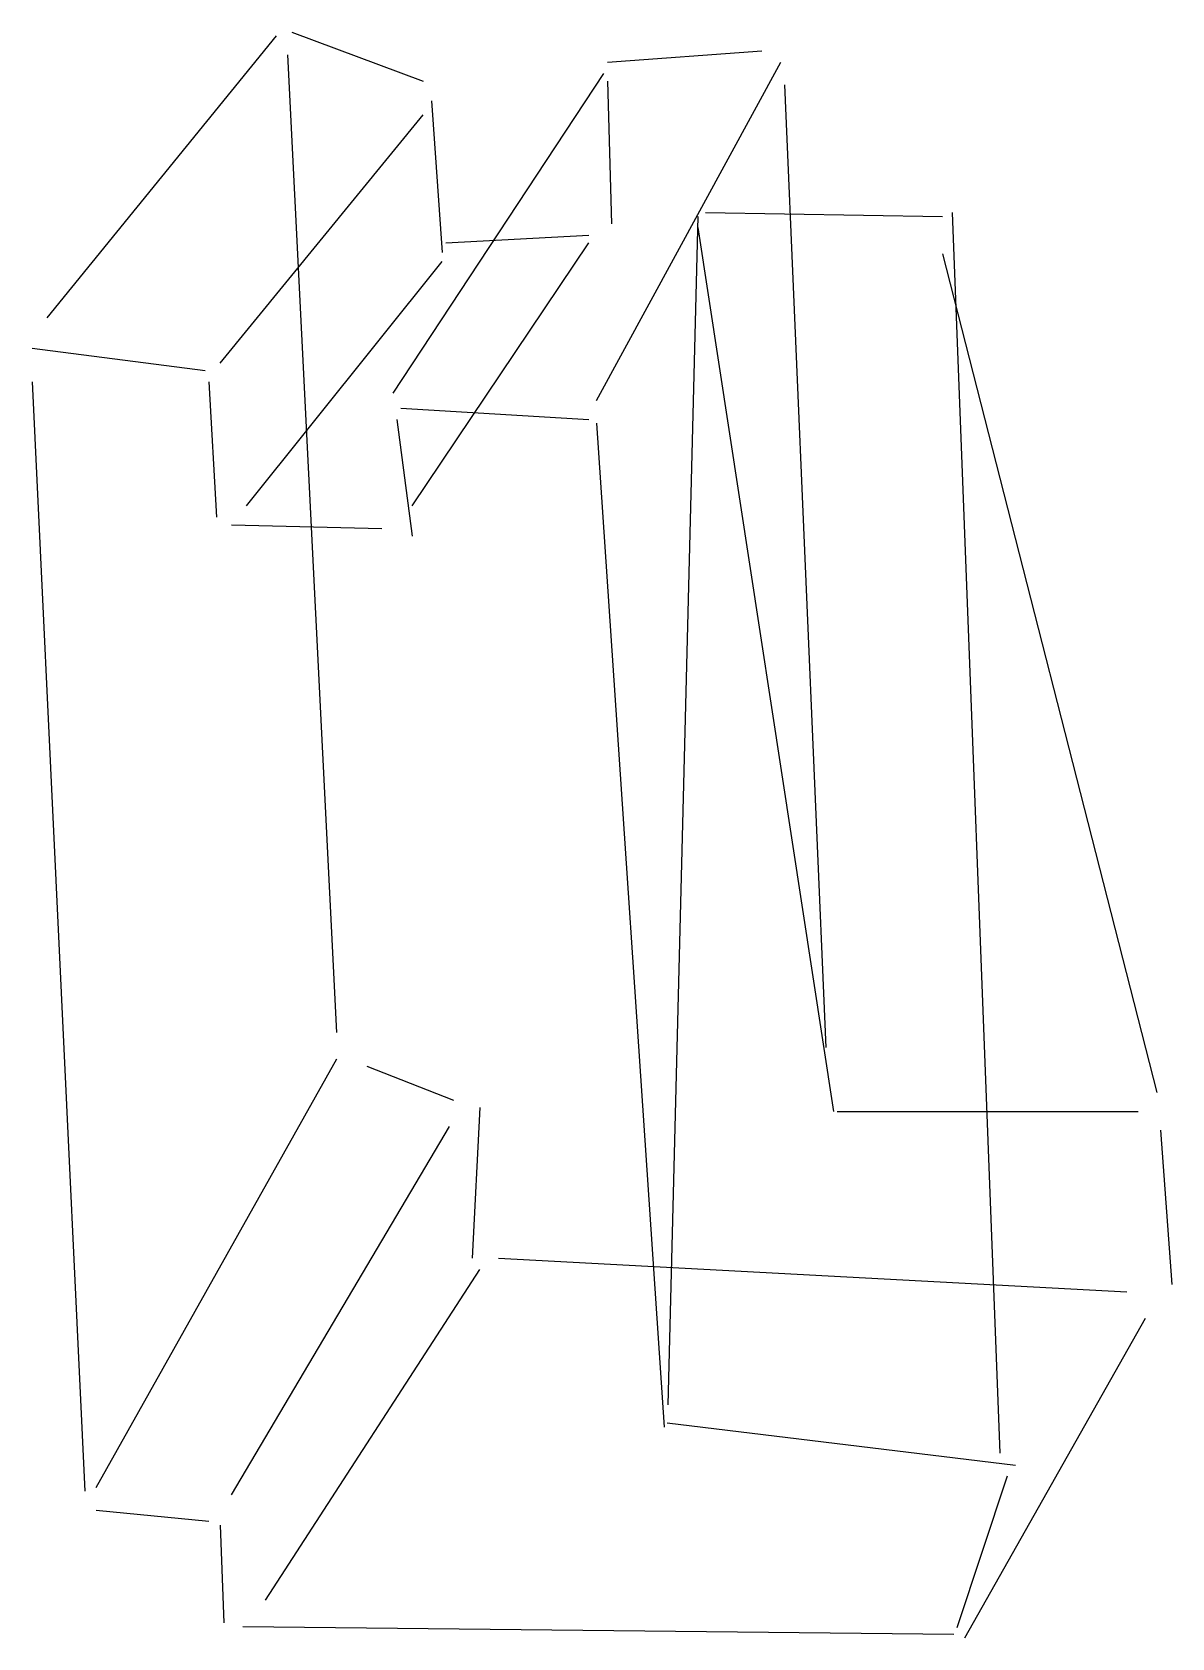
# Model space of a CAD drawing. Header units: metres. Extents: x 61 to 194, y -274 to -87.
import ezdxf

# ---------------------------------------------------------------- set-up
doc = ezdxf.new("R2010")
doc.units = ezdxf.units.M

msp = doc.modelspace()

# ---------------------------------------------------------------- linework, layer by layer
at = {"color": 0, "linetype": 'CONTINUOUS'}
for p, q in [((62.652918, -119.895899), (89.410174, -86.997634)), ((91.164748, -86.558991), (106.517271, -92.261356)), ((96.42847, -203.23817), (90.726104, -89.190852)), ((128.010804, -90.068139), (145.995189, -88.752208)), ((103.008123, -128.66877), (127.572161, -91.384069)), ((126.694874, -129.546057), (148.188407, -90.068139)), ((128.010804, -92.261356), (128.449448, -108.929811)), ((148.62705, -92.7), (153.452129, -204.992744)), ((107.485853, -94.59127), (108.72528, -112.2531)), ((82.830521, -125.159621), (106.517271, -96.209148)), ((138.538249, -108.052524), (135.029101, -246.66388)), ((139.415536, -107.61388), (167.050079, -108.052524)), ((173.795179, -252.308311), (168.217759, -107.60525)), ((109.149132, -111.123028), (125.817587, -110.245741)), ((138.538249, -109.368454), (154.329416, -212.449685)), ((105.201341, -141.828076), (125.817587, -111.123028)), ((85.901025, -141.828076), (108.710489, -113.316246)), ((167.050079, -112.438959), (192.05276, -210.256467)), ((60.898344, -123.405047), (81.075946, -126.036909)), ((60.898344, -127.352839), (67.039353, -256.752681)), ((81.51459, -127.352839), (82.391877, -143.144006)), ((103.88541, -130.423344), (125.817587, -131.739274)), ((103.446767, -131.739274), (105.201341, -145.337224)), ((126.694874, -132.177918), (134.590457, -249.295741)), ((84.146451, -144.021293), (101.692192, -144.459937)), ((68.355284, -256.314038), (96.42847, -206.308675)), ((99.937618, -207.185962), (110.02642, -211.133754)), ((113.096924, -212.011041), (112.219637, -229.556782)), ((154.76806, -212.449685), (189.859543, -212.449685)), ((84.146451, -257.191325), (109.587776, -214.204259)), ((192.491404, -214.642902), (193.807334, -232.627287)), ((115.290142, -229.556782), (188.543612, -233.504574)), ((88.094243, -269.473344), (113.096924, -230.872713)), ((169.68194, -273.859779), (190.73683, -236.575079)), ((134.952701, -248.763246), (175.5887, -253.726421)), ((168.764334, -272.648528), (174.658105, -254.967215)), ((68.355284, -258.945899), (81.51459, -260.26183)), ((82.830521, -260.700473), (83.269164, -272.105205)), ((85.462382, -272.543849), (168.366009, -273.421136))]:
    msp.add_line(p, q, dxfattribs=at)

doc.saveas('drawing.dxf')
